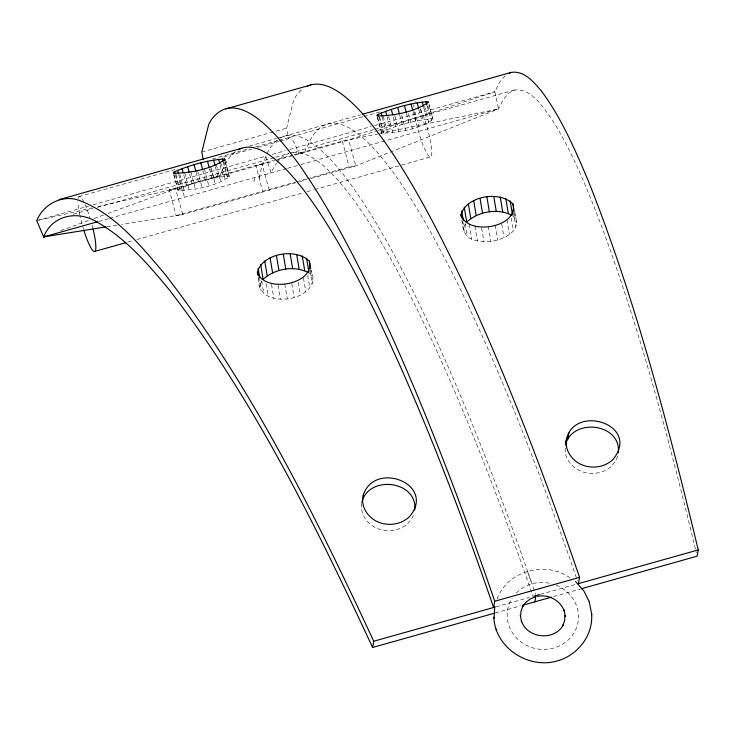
<?xml version="1.0" encoding="UTF-8"?>
<svg xmlns="http://www.w3.org/2000/svg" width="735" height="735" viewBox="0 0 735 735"><rect width="100%" height="100%" fill="white"/><g stroke="black" fill="none" stroke-linecap="round" stroke-linejoin="round"><path stroke-width="0.55" stroke-dasharray="3.67 2.76" d="M361.795 503.337C359.397 516.328 370.624 527.978 382.88 530.146A26.506 23.079 1.5 0 0 408.338 522.989L412.252 517.927L413.768 514.059M565.243 448.047C563.993 460.376 574.972 470.731 586.484 472.862A26.506 23.079 1.5 0 0 611.933 465.705L615.847 460.643L618.126 454.846M258.463 278.381C256 312.081 323.942 301.69 311.374 270.416M461.883 220.041C462.627 227.4 463.684 236.348 471.806 239.178C477.842 241.622 484.42 242.045 490.842 241.402C499.166 240.17 507.619 237.175 513.434 230.836C518.35 225.535 515.869 218.304 514.794 212.075M253.942 181.747L254.843 176.74M259.887 286.843L260.631 283.076L260.098 279.906M463.482 229.559L464.226 225.792L463.693 222.622M259.143 178.017L261.21 169.004L265.794 156.197A750.518 123.664 74.3 0 1 277.802 139.659M279.842 141.221L288.653 138.74L286.632 128.156L293.623 100.3L295.985 96.129A804.127 132.493 74.3 0 1 302.921 88.898M497.191 599.135C506.874 570.672 546.169 560.493 569.882 577.802M288.653 138.74L289.25 137.417A28.591 4.713 74.3 0 1 296.747 148.488L298.575 153.431M310.877 178.486L355.786 165.853L498.55 108.927L503.254 99.565L508.592 93.253L514.546 90.028C532.636 88.457 543.064 107.687 552.408 120.127C572.593 152.595 586.943 188.215 600.697 223.752C640.442 330.998 669.677 441.79 696.321 552.904M260.631 283.076L261.88 281.202M464.226 225.792L465.475 223.918M505.138 75.705L499.662 82.164L494.848 91.756L498.55 108.927L385.93 140.615M173.782 174.847L178.109 190.466C195.666 190.099 214.749 186.607 229.421 176.749L225.507 161.728M377.377 117.563L381.704 133.182C399.27 132.815 418.344 129.323 433.016 119.465L429.102 104.444M177.695 189.869C193.434 182.004 211.469 177.576 229.008 176.152L229.421 176.749M381.29 132.585C397.029 124.72 415.073 120.292 432.603 118.868L433.016 119.465M60.794 230.652L88.678 220.463M94.043 218.506L103.69 214.978M107.981 213.407L175.546 188.73L275.129 160.708M276.213 160.405L348.611 140.036L376.77 130.738M377.854 130.38L494.848 91.756L372.268 126.245M201.794 152.026L286.632 128.156M249.284 146.09L276.479 138.446M277.564 138.134L360.582 114.779M78.865 196.612L175.003 169.564M212.571 158.99L249.036 148.727M255.67 146.862L277.775 140.642M278.877 140.339L362.86 116.709M363.963 116.396L380.537 111.729M223.651 157.033L252.298 148.975M257.801 147.423L278.74 141.533M36.75 220.647L88.678 206.039M93.097 204.789L265.794 156.197L271.096 172.927A732.648 120.715 74.3 0 1 276.507 163.363M272.327 154.368L285.373 150.693M289.728 149.471L371.157 126.558M73.188 214.207L92.996 208.63M97.406 207.389L274.605 157.529M275.708 157.226L288.91 153.505A732.648 120.715 74.3 0 0 277.242 162.38M373.665 129.663L290.013 153.202A732.648 120.715 74.3 0 1 533.022 596.462M374.758 129.351L514.546 90.028M295.543 182.804L182.73 214.547L176.069 215.658L169.335 189.759L273.264 160.515M277.619 159.293L292.842 155.011M293.926 154.708L342.391 141.065L378.819 133.77M98.683 221.428L108.596 218.644M109.699 218.332L286.549 168.572M287.661 168.26L299.806 164.842M300.909 164.539L384.818 140.927M176.069 215.658L295.461 182.059M296.554 181.756L306.412 178.982M307.506 178.669L349.134 166.964L355.786 165.853L348.611 140.036M299.926 181.573L306.504 179.717M128.046 242.054L132.475 240.804M136.894 239.564L302.645 192.928M307.065 191.688L313.698 189.823M314.8 189.511L430.829 156.867M495.923 606.853L529.503 597.399M540.354 594.349L578.417 583.636M495.133 613.008L520.518 605.87M553.63 596.554L580.117 589.102M38.973 220.132L92.27 207.876M97.819 206.599L175.546 188.73L182.73 214.547L121.661 224.368M379.94 133.531L498.55 108.927M298.281 153.477L304.492 152.448L308.213 144.271A750.518 123.664 74.3 0 1 577.315 580.42M213.444 177.346L219.664 176.317L223.385 168.131A750.518 123.664 74.3 0 1 235.393 151.594M169.335 189.759L175.546 188.73M106.961 226.729L117.141 225.094M512.644 215.732L515.446 218.764L516.567 222.659M309.049 273.007L311.851 276.048L312.972 279.943M213.747 177.3L211.91 172.348A28.591 4.713 74.3 0 0 210.513 169.078M527.712 571.83L531.828 583.866M179.267 180.544L184.558 197.265M269.258 190.2L262.073 164.383L255.863 165.412L262.597 191.311M428.964 104.912L432.603 118.868M427.834 105.785L431.748 120.825M427.099 105.877L430.453 118.748M424.628 106.483L428.827 122.598M423.645 107.328L426.713 119.134M420.493 109.533L424.407 124.564M418.849 109.258L421.642 119.989M414.889 111.564L418.812 126.604M413.07 111.591L415.587 121.257M408.495 113.521L412.409 128.561M406.437 113.181L408.954 122.846M401.723 115.266L405.637 130.306M399.684 114.991L402.201 124.647M394.759 115.615L398.958 131.73M393.262 116.893L395.779 126.549M388.631 116.608L392.83 132.723M387.06 116.608L390.138 128.414M383.192 116.038L387.667 133.228M382.301 117.242L385.654 130.113M379.655 117.205L383.854 133.301M378.727 116.516L382.632 131.537M377.514 117.085L381.704 133.182M342.391 141.065L349.134 166.964M225.369 162.196L229.008 176.152M223.679 160.919L228.153 178.109M223.22 162.086L226.858 176.032M220.748 162.692L225.222 179.882M220.041 164.612L223.118 176.418M216.338 164.668L220.812 181.848M215.254 166.542L218.047 177.273M210.734 166.698L215.217 183.888M209.475 168.875L211.992 178.531M204.33 168.655L208.814 185.845M202.842 170.465L205.359 180.121M197.559 170.401L202.042 187.59M196.089 172.275L198.606 181.931M190.889 171.825L195.363 189.014M189.667 174.177L192.184 183.833M184.761 172.817L189.235 190.007M183.75 174.967L186.543 185.698M179.873 174.397L184.072 190.512M178.706 174.517L182.059 187.397M176.06 174.489L180.259 190.585M175.408 174.875L179.037 188.821M173.91 174.37L178.109 190.466M514.555 213.472L515.446 218.764M513.397 211.965L515.887 226.775M511.303 218.139L513.434 230.836M506.902 219.747L509.383 234.557M501.711 223.936L504.017 237.69M495.206 225.213L497.687 240.023M488.352 226.582L490.842 241.402M481.627 227.96L483.933 241.714M474.957 226.141L477.438 240.961M469.316 224.359L471.806 239.178M465.273 223.798L467.405 236.495M462.591 221.446L464.548 233.087M310.786 269.699L311.851 276.048M309.977 270.305L312.283 284.059M307.708 275.423L309.839 288.12M303.481 278.087L305.788 291.841M298.291 282.277L300.422 294.974M291.786 283.554L294.092 297.308M284.757 283.866L287.247 298.686M278.032 285.244L280.338 298.998M271.537 284.491L273.843 298.245M266.07 283.765L268.202 296.462M261.678 281.073L263.81 293.779M258.637 276.617L260.943 290.371M280.467 137.923A750.518 123.664 74.3 0 1 535.631 594.496M556.22 585.235A35.739 33.397 10.3 0 1 575.147 630.805A35.739 33.397 10.3 0 1 526.131 645.146A35.739 33.397 10.3 0 1 512.176 598.125M516.337 592.934A35.739 33.397 10.3 0 1 550.267 583.388M420.438 108.899A28.591 4.713 74.3 0 1 431.427 147.432A28.591 4.713 74.3 0 1 425.482 150.684A28.591 4.713 74.3 0 1 414.292 112.262M413.851 107.282A28.591 4.713 74.3 0 1 413.924 104.517M414.797 102.091A28.591 4.713 74.3 0 1 416.111 102.239M83.459 229.054A28.591 4.713 74.3 0 1 82.853 227.023M81.98 223.945A28.591 4.713 74.3 0 1 79.977 215.824M79.766 214.84A28.591 4.713 74.3 0 1 77.919 201.794M78.094 198.331A28.591 4.713 74.3 0 1 84.066 202.483M84.966 204.403A28.591 4.713 74.3 0 1 89.992 217.918M92.068 225.085A28.591 4.713 74.3 0 1 92.849 228.153"/><path stroke-width="1.1" d="M566.639 438.63C563.8 451.887 574.862 464.373 587.632 466.523A26.506 23.079 1.5 0 0 613.082 459.366C642.169 423.47 569.212 401.696 565.665 443.986M414.696 510.081C418.068 480.635 368.538 474.488 361.868 502.336M618.291 452.797C621.672 423.351 572.133 417.204 565.472 445.052M494.067 618.411L494.765 606.338M591.556 613.477C593.595 634.939 577.921 655.133 557.553 660.866C528.695 669.466 495.068 648.04 493.837 617.207M494.021 613.321L372.617 647.48L373.748 641.223C314.405 513.875 251.609 386.399 165.384 274.734C141.028 246.151 115.919 214.51 79.821 200.6C62.493 194.012 43.604 203.99 36.75 220.647L43.641 236.918L105.831 226.913M203.209 159.44L201.794 152.026L208.795 124.169L211.156 119.998A804.127 132.493 74.3 0 1 494.719 601.248L493.58 607.505A750.518 123.664 74.3 0 0 242.761 147.928L59.131 199.598M534.859 601.836L535.999 595.57M567.723 439.392L568.89 432.961M307.744 86.059A804.127 132.493 74.3 0 1 579.557 577.379L578.417 583.636L698.25 549.918C668.299 425.73 636.06 301.534 588.974 182.565C575.569 150.822 561.917 118.638 541.254 90.809C533.665 82.035 524.248 70.385 511.229 72.397L362.778 114.164M698.25 549.918L697.111 556.184L581.22 588.79M257.397 272.042C262.68 253.015 296.26 247.759 309.362 261.237C315.223 284.941 263.69 293.467 257.397 272.042L257.93 275.212M461.001 214.758C466.275 195.73 499.855 190.475 512.957 203.953C518.827 227.657 467.285 236.183 461.001 214.758L461.525 217.927M97.59 221.74L43.641 236.918C52.369 214.638 78.351 210.182 97.342 222.255C126.264 238.682 148.25 264.444 169.215 289.719C253.382 398.719 314.681 523.164 372.617 647.48M308.185 272.547C293.963 265.151 274.862 268.753 263.13 279.318L260.649 264.517M511.78 215.263C497.558 207.867 478.457 211.469 466.725 222.034L464.244 207.233M174.562 171.65L173.221 172.697L173.635 173.304C191.201 172.9 210.247 169.408 224.947 159.578L224.533 158.98C207.389 160.037 190.42 165.154 174.562 171.65L175.123 173.8M378.167 114.366L376.816 115.413L377.23 116.02C394.796 115.615 413.851 112.124 428.542 102.294L428.128 101.696C410.994 102.753 394.015 107.87 378.167 114.366L378.727 116.516M509.484 73.344L511.229 72.397M535.585 596.701L530.229 598.97L525.709 602.479L522.337 607L522.962 605.989L521.014 611.088L520.555 616.518L520.316 615.314L521.602 621.911L521.391 620.818C527.096 638.531 554.42 641.444 563.295 624.897L562.661 625.908L564.609 620.799L565.077 615.37L565.307 616.573L564.021 609.976L564.232 611.07C560.483 600.495 548.448 593.935 537.533 596.407M43.641 236.918L45.781 236.137M225.985 108.844L310.813 84.975M94.898 251.379L125.841 242.679M494.719 601.248L579.557 577.379M373.748 641.223L494.839 607.156M533.83 596.186L539.26 594.652M522.723 605.245L551.415 597.178M575.588 581.615L583.811 590.857L589.259 601.726L591.794 614.68M425.978 101.586L426.824 104.802M422.248 101.963L423.36 106.263M417.177 102.817L418.573 108.183M411.113 104.085L412.794 110.526M404.48 105.675L406.161 112.115M397.727 107.475L399.408 113.916M391.305 109.377L392.71 114.743M385.664 111.242L386.785 115.533M381.18 112.942L382.016 116.167M224.533 158.98L225.094 161.121M222.383 158.87L222.944 161.011M218.644 159.247L219.765 163.537M213.573 160.101L214.969 165.467M207.518 161.369L209.199 167.8M200.885 162.959L202.566 169.39M194.132 164.759L195.804 171.2M187.71 166.661L189.106 172.027M182.069 168.526L183.19 172.817M177.585 170.226L178.421 173.451M589.259 601.726L589.47 602.819M496.153 629.068L496.373 630.161M512.957 203.953L514.197 211.358M510.163 200.921L512.47 214.666M505.818 198.588L508.308 213.389M500.232 197.109L502.722 211.91M493.782 196.576L496.263 211.386M486.901 197.044L489.381 211.845M480.056 198.468L482.546 213.269M473.726 200.747L476.207 215.557M468.333 203.742L470.813 218.543M461.745 210.991L463.344 220.509M309.362 261.237L310.602 268.642M306.568 258.206L308.875 271.95M302.223 255.872L304.713 270.673M296.637 254.393L299.127 269.194M290.178 253.86L292.668 268.67M283.297 254.328L285.786 269.129M276.461 255.752L278.942 270.553M270.122 258.031L272.612 272.841M264.729 261.026L267.218 275.827M258.141 268.275L259.74 277.793M238.967 149.38A750.518 123.664 74.3 0 1 241.797 148.222M93.097 229.164A28.591 4.713 74.3 0 1 94.484 251.545A28.591 4.713 74.3 0 1 83.772 230.073M363.035 495.914C360.196 509.171 371.267 521.657 384.037 523.807A26.506 23.079 1.5 0 0 409.487 516.65C437.049 484.108 373.582 459.595 363.035 495.914"/></g></svg>
